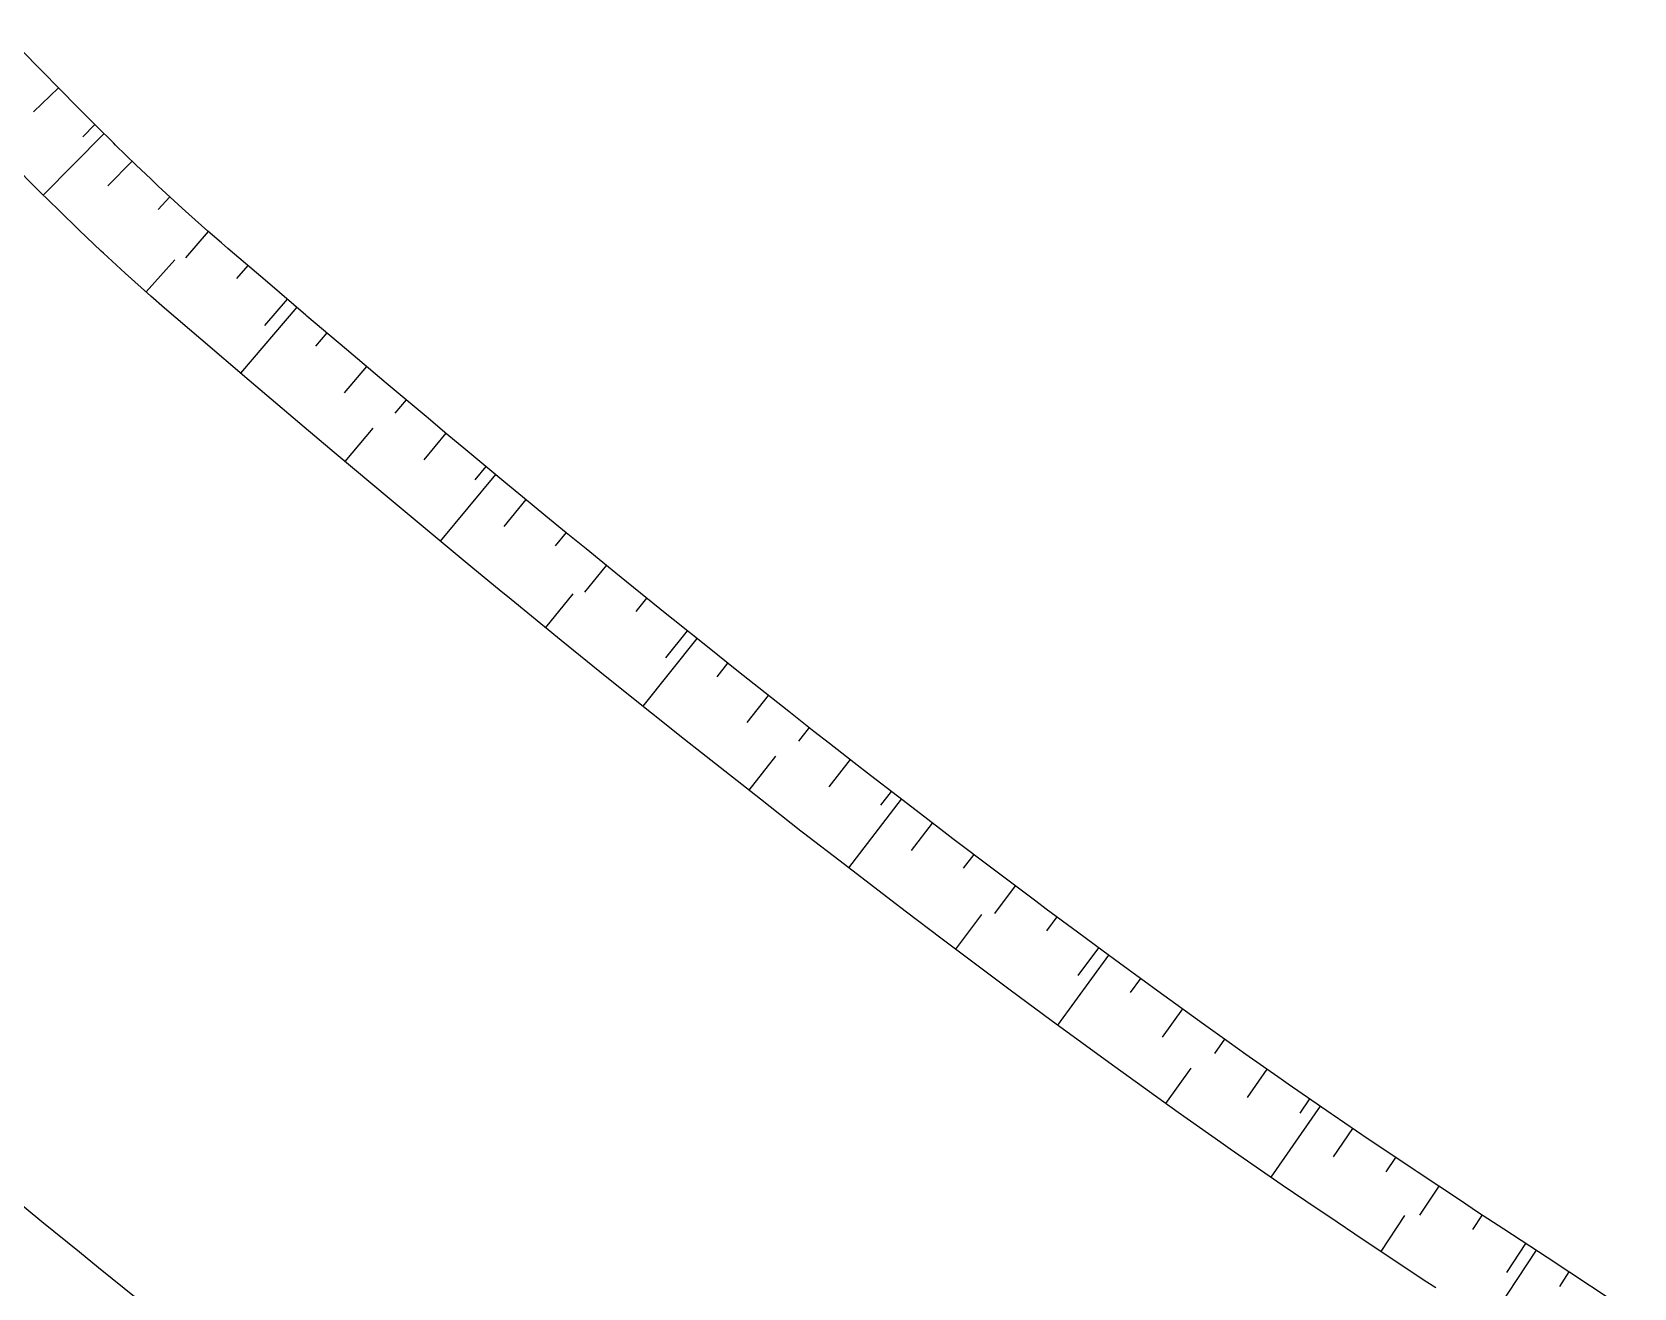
# Model space of a CAD drawing. Header units: millimetres. Extents: x 501029 to 503193, y 1805862 to 1807132.
# Drawn here: x 501932.96 to 501951.46, y 1806667.96 to 1806682.47 of the extents above; entities that cross this region are included whole.
import ezdxf

# ---------------------------------------------------------------- set-up
doc = ezdxf.new("R2010")
doc.units = ezdxf.units.MM
doc.header["$LTSCALE"] = 12
doc.header["$MEASUREMENT"] = 0
doc.layers.add('3', color=7, linetype='CONTINUOUS')

msp = doc.modelspace()

# ---------------------------------------------------------------- linework, layer by layer
at = {"layer": '3', "linetype": 'Continuous'}
for p, q in [((501933.0559999999, 1806682.038, 5.522), (501932.6359999999, 1806682.467, 5.512)), ((501933.2649999999, 1806681.823, 5.527), (501932.9789999998, 1806681.544, 5.527)), ((501933.6879999999, 1806681.398, 5.536), (501933.5459999998, 1806681.257, 5.536)), ((501933.7929999998, 1806681.297, 5.477999999999999), (501933.0899999999, 1806680.585, 5.477999999999999)), ((501934.1159999999, 1806680.977, 5.543), (501933.8369999998, 1806680.69, 5.543)), ((501934.5519999999, 1806680.565, 5.548), (501934.4159999998, 1806680.418, 5.548)), ((501934.9969999997, 1806680.163, 5.549), (501934.7349999999, 1806679.861, 5.549)), ((501935.68, 1806679.577, 5.546), (501935.2239999999, 1806679.967, 5.549)), ((501934.6119999998, 1806679.837, 5.49), (501934.2789999999, 1806679.465, 5.49)), ((501935.4519999998, 1806679.772, 5.546999999999999), (501935.3219999999, 1806679.62, 5.546999999999999)), ((501935.9079999998, 1806679.382, 5.544999999999999), (501935.6479999999, 1806679.078, 5.544999999999999)), ((501936.0189999999, 1806679.288, 5.485999999999999), (501935.3689999999, 1806678.528, 5.485999999999999)), ((501936.5939999998, 1806678.799, 5.541), (501936.136, 1806679.187, 5.544)), ((501936.3649999998, 1806678.993, 5.543), (501936.2359999998, 1806678.84, 5.543)), ((501937.0519999999, 1806678.412, 5.538999999999999), (501936.5939999998, 1806678.799, 5.541)), ((501936.8229999998, 1806678.605, 5.54), (501936.565, 1806678.299999999, 5.54)), ((501937.2819999999, 1806678.219, 5.536999999999999), (501937.1529999999, 1806678.065, 5.536999999999999)), ((501936.896, 1806677.891, 5.477999999999999), (501936.5739999997, 1806677.508, 5.477999999999999)), ((501937.7419999998, 1806677.833, 5.533999999999999), (501937.4849999999, 1806677.527, 5.533999999999999)), ((501938.4339999999, 1806677.259, 5.528999999999999), (501937.9729999998, 1806677.642, 5.533)), ((501938.3159999999, 1806677.358, 5.471), (501937.677, 1806676.589, 5.471)), ((501938.2029999998, 1806677.45, 5.530999999999999), (501938.0759999999, 1806677.296, 5.530999999999999)), ((501938.6649999998, 1806677.067, 5.528), (501938.4109999998, 1806676.758, 5.528)), ((501939.129, 1806676.686, 5.524), (501939.0019999999, 1806676.532, 5.524)), ((501939.5939999999, 1806676.307, 5.52), (501939.3409999998, 1806675.997, 5.52)), ((501939.207, 1806675.979, 5.461), (501938.8909999999, 1806675.591, 5.461)), ((501940.2929999998, 1806675.741, 5.514), (501939.8269999999, 1806676.118, 5.517999999999999)), ((501940.0599999999, 1806675.929, 5.516), (501939.9339999999, 1806675.773999999, 5.516)), ((501940.6409999998, 1806675.463, 5.451), (501940.0169999998, 1806674.682, 5.451)), ((501940.5269999998, 1806675.553, 5.512), (501940.2769999998, 1806675.24, 5.512)), ((501940.9959999998, 1806675.178, 5.506999999999999), (501940.8709999998, 1806675.022, 5.506999999999999)), ((501941.7019999998, 1806674.62, 5.5), (501941.2309999999, 1806674.991999999, 5.504999999999999)), ((501941.4659999998, 1806674.806, 5.503), (501941.2179999999, 1806674.492, 5.503)), ((501941.9369999999, 1806674.434, 5.498), (501941.8129999999, 1806674.277, 5.498)), ((501941.549, 1806674.105, 5.437999999999999), (501941.2389999999, 1806673.712, 5.437999999999999)), ((501942.4099999999, 1806674.065, 5.491999999999999), (501942.1639999999, 1806673.749, 5.491999999999999)), ((501942.9999999998, 1806673.609, 5.424999999999999), (501942.3919999997, 1806672.816, 5.424999999999999)), ((501942.8839999998, 1806673.697, 5.487), (501942.7619999999, 1806673.539, 5.487)), ((501943.3599999999, 1806673.332, 5.480999999999999), (501943.1169999998, 1806673.015, 5.480999999999999)), ((501943.8379999997, 1806672.969, 5.475), (501943.7169999999, 1806672.81, 5.475)), ((501944.5569999998, 1806672.428, 5.464999999999999), (501944.0769999999, 1806672.788, 5.472)), ((501944.3169999998, 1806672.608, 5.467999999999999), (501944.0769999999, 1806672.288, 5.467999999999999)), ((501943.9269999999, 1806672.276, 5.408999999999999), (501943.6269999999, 1806671.876, 5.408999999999999)), ((501944.7969999998, 1806672.248, 5.461999999999999), (501944.6779999999, 1806672.088, 5.461999999999999)), ((501945.3969999999, 1806671.806, 5.392), (501944.808, 1806670.998999999, 5.392)), ((501945.2799999998, 1806671.891, 5.455), (501945.0419999999, 1806671.57, 5.455)), ((501946.0059999999, 1806671.36, 5.443999999999999), (501945.5219999999, 1806671.714, 5.451)), ((501945.7639999997, 1806671.537, 5.447), (501945.646, 1806671.376, 5.447)), ((501946.2489999998, 1806671.185, 5.44), (501946.0159999998, 1806670.86, 5.44)), ((501946.7359999998, 1806670.835, 5.432), (501946.6199999999, 1806670.672, 5.432)), ((501946.3449999998, 1806670.501, 5.371999999999999), (501946.0529999999, 1806670.095, 5.371999999999999)), ((501947.2259999998, 1806670.488, 5.423), (501946.9959999998, 1806670.160999999, 5.423)), ((501947.9659999998, 1806669.975, 5.408), (501947.4719999998, 1806670.316, 5.419)), ((501947.8389999999, 1806670.064, 5.349), (501947.2709999999, 1806669.240999999, 5.349)), ((501947.7189999999, 1806670.146, 5.413), (501947.6049999997, 1806669.981, 5.413)), ((501948.214, 1806669.806, 5.403), (501947.9889999999, 1806669.476, 5.403)), ((501948.711, 1806669.471, 5.392), (501948.5989999999, 1806669.305, 5.392)), ((501949.46, 1806668.972, 5.373), (501948.9599999999, 1806669.302999999, 5.386)), ((501949.21, 1806669.137999999, 5.379), (501948.9879999999, 1806668.804, 5.379)), ((501948.8159999998, 1806668.801, 5.32), (501948.5399999998, 1806668.384, 5.32)), ((501949.7099999999, 1806668.806, 5.366999999999999), (501949.5999999999, 1806668.639, 5.366999999999999)), ((501950.4619999999, 1806668.313, 5.347999999999999), (501949.9599999999, 1806668.642, 5.360999999999999)), ((501950.3339999999, 1806668.399, 5.288999999999999), (501949.7859999998, 1806667.563, 5.288999999999999)), ((501950.2109999999, 1806668.477, 5.354), (501949.9919999999, 1806668.143, 5.354)), ((501950.9639999999, 1806667.984, 5.334999999999999), (501950.4619999999, 1806668.313, 5.347999999999999)), ((501950.7129999998, 1806668.148, 5.342), (501950.6029999999, 1806667.981, 5.342)), ((501951.4649999998, 1806667.654, 5.322), (501950.9639999999, 1806667.984, 5.334999999999999))]:
    msp.add_line(p, q, dxfattribs=at)
at = {"layer": '3', "linetype": 'Continuous', "extrusion": (0.1606410359657372, 0.1803113713082682, 0.9704031466049492), "elevation": 406401.7204572603}
msp.add_lwpolyline([(827041.932276113, -1633056.930464646), (827042.1863305186, -1633056.947028434), (827042.5305814331, -1633056.971874118)], dxfattribs=at)
at = {"layer": '3', "linetype": 'Continuous', "extrusion": (0.2760158347856257, 0.2946236434453894, 0.9148836907883746), "elevation": 670837.767005549}
msp.add_lwpolyline([(868902.1602070138, -1520204.025389385), (868902.4337811011, -1520204.032820325), (868902.7595611099, -1520204.045205225)], dxfattribs=at)
at = {"layer": '3', "linetype": 'Continuous', "extrusion": (0.1828916192572967, 0.2022111571045862, 0.9621129370026515), "elevation": 457135.9275919522}
msp.add_lwpolyline([(839644.2747164511, -1613089.493733389), (839644.508793686, -1613089.499446239), (839644.8381041517, -1613089.512071836), (839644.8748275219, -1613089.514116998)], dxfattribs=at)
at = {"layer": '3', "linetype": 'Continuous', "extrusion": (0.2203957673502614, 0.2410407802958485, 0.9451587422060159), "elevation": 546112.8048532784}
msp.add_lwpolyline([(848709.3983799696, -1580342.681952913), (848709.4344379806, -1580342.682808706), (848709.7859297049, -1580342.689955149), (848710.116039796, -1580342.700211405), (848710.424831464, -1580342.712568764), (848710.8980563357, -1580342.736530957)], dxfattribs=at)
at = {"layer": '3', "linetype": 'Continuous', "extrusion": (0.1844538209095444, 0.2067570609183476, 0.9608477016219982), "elevation": 466133.040490061}
msp.add_lwpolyline([(828183.1119202678, -1616435.947722303), (828183.2188825211, -1616435.947456828), (828183.5938465048, -1616435.954940512), (828183.7119431356, -1616435.958284142)], dxfattribs=at)
at = {"layer": '3', "linetype": 'Continuous', "elevation": 5.549}
msp.add_lwpolyline([(501935.2239999999, 1806679.967), (501935.1489999998, 1806680.031), (501934.9929999997, 1806680.167), (501934.7739999997, 1806680.363)], dxfattribs=at)
at = {"layer": '3', "linetype": 'Continuous', "extrusion": (0.1451825430321336, 0.1643458055161193, 0.9756600255252752), "elevation": 369797.6435582172}
msp.add_lwpolyline([(819957.3392074007, -1645280.231301277), (819957.893067787, -1645280.222154002), (819958.0993602136, -1645280.220099391), (819958.499466588, -1645280.222839799), (819958.8383536598, -1645280.230615479)], dxfattribs=at)
at = {"layer": '3', "linetype": 'Continuous', "extrusion": (0.6188522880693687, 0.7219943537117575, 0.3094285034699437), "elevation": 1615038.213682473}
msp.add_lwpolyline([(794672.8837852774, -525524.6383511025), (794672.9022243669, -525524.6383511025), (794673.4838149239, -525524.6362478859)], dxfattribs=at)
at = {"layer": '3', "linetype": 'Continuous', "extrusion": (-0.0141792697156679, -0.0228443788801105, 0.9996384759821484), "elevation": -48384.04223001127}
msp.add_lwpolyline([(-526309.8243777229, 1799078.087061706), (-526310.583311477, 1799078.198639288), (-526311.308113135, 1799078.310216869)], dxfattribs=at)
at = {"layer": '3', "linetype": 'Continuous', "extrusion": (0.3778800359791309, 0.4440090418147637, 0.8124423974628268), "elevation": 991858.0419669972}
msp.add_lwpolyline([(788696.5005274361, -1382100.651275379), (788697.03929225, -1382100.646129948), (788697.1010093465, -1382100.646129948)], dxfattribs=at)
at = {"layer": '3', "linetype": 'Continuous', "extrusion": (-0.1626116133853312, -0.2027626293209572, 0.965631803195748), "elevation": -447942.3097954328}
msp.add_lwpolyline([(-738754.349198852, 1664216.190735914), (-738754.635470047, 1664216.194583343), (-738754.9490761523, 1664216.202278201)], dxfattribs=at)
at = {"layer": '3', "linetype": 'Continuous', "extrusion": (0.0112350781384244, 0.0054657138471363, 0.9999219464495039), "elevation": 15519.55684903241}
msp.add_lwpolyline([(501905.4595432725, 1806619.143241109), (501905.3665379074, 1806619.220240204), (501904.7085344976, 1806619.772250503), (501904.3115258493, 1806620.108253468)], dxfattribs=at)
at = {"layer": '3', "linetype": 'Continuous', "extrusion": (0.2185413968238118, 0.2574893664904938, 0.9412432650588375), "elevation": 574899.7134926206}
msp.add_lwpolyline([(786398.2127215414, -1602214.768591607), (786398.5608176932, -1602214.762669707), (786398.812907425, -1602214.759708758)], dxfattribs=at)
at = {"layer": '3', "linetype": 'Continuous', "extrusion": (0.1716166461403676, 0.1994463725046729, 0.9647636349190714), "elevation": 446481.2308434953}
msp.add_lwpolyline([(797915.097825695, -1637072.505713906), (797915.5751610076, -1637072.494312179), (797916.597629536, -1637072.475309301)], dxfattribs=at)
at = {"layer": '3', "linetype": 'Continuous', "extrusion": (0.0145966034100142, 0.0072983013403837, 0.9998668281158426), "elevation": 20517.80055271147}
msp.add_lwpolyline([(501885.8028895662, 1806574.866337443), (501885.5718849835, 1806575.054342449), (501885.3388806137, 1806575.246347563)], dxfattribs=at)
at = {"layer": '3', "linetype": 'Continuous', "extrusion": (-0.0227841373174862, -0.0385577681756905, 0.9989965873815624), "elevation": -81092.1524067145}
msp.add_lwpolyline([(-486975.841017487, 1808950.186819456), (-486975.9959059969, 1808950.20914768), (-486976.4350176614, 1808950.276132351)], dxfattribs=at)
at = {"layer": '3', "linetype": 'Continuous', "extrusion": (0.0673096084283622, 0.0720608748450893, 0.9951264477089234), "elevation": 163981.3688046693}
msp.add_lwpolyline([(866432.7658270824, -1654817.965951605), (866433.340322944, -1654817.924496842), (866434.0863211346, -1654817.87468026), (866434.2621600088, -1654817.863649278)], dxfattribs=at)
at = {"layer": '3', "linetype": 'Continuous', "extrusion": (-0.1961205665931202, -0.2553800197648093, 0.946740602733462), "elevation": -559824.480776575}
msp.add_lwpolyline([(-702305.8500915761, 1646020.489042929), (-702306.357424993, 1646020.498359777), (-702306.4504645285, 1646020.501465393)], dxfattribs=at)
at = {"layer": '3', "linetype": 'Continuous', "extrusion": (-0.0954696238758851, -0.1329086917527362, 0.9865195540756267), "elevation": -288037.5193503284}
msp.add_lwpolyline([(-646345.7472471521, 1736459.354142311), (-646345.8845521322, 1736459.360253158), (-646346.346353519, 1736459.384696545)], dxfattribs=at)
at = {"layer": '3', "linetype": 'Continuous', "extrusion": (0.0635587791153665, 0.0665853872233185, 0.9957543210077902), "elevation": 152206.2558442719}
msp.add_lwpolyline([(884383.1000129073, -1646425.129295024), (884383.345986672, -1646425.10593086), (884384.3183738024, -1646425.020659254), (884384.5947613793, -1646424.99729509)], dxfattribs=at)
at = {"layer": '3', "linetype": 'Continuous', "extrusion": (0.0991368763193379, 0.1125337488405248, 0.9886900601935582), "elevation": 253078.2381496523}
msp.add_lwpolyline([(817630.0553303981, -1668367.550949535), (817630.2836003237, -1668367.537613827), (817630.6539918158, -1668367.517610264)], dxfattribs=at)
at = {"layer": '3', "linetype": 'Continuous', "extrusion": (0.2170746113906832, 0.2639627268196954, 0.9397884293496566), "elevation": 585858.3300939244}
msp.add_lwpolyline([(759864.7445470742, -1611021.211614392), (759864.7823271507, -1611021.210059677), (759865.3770419557, -1611021.194058049), (759866.2441137627, -1611021.17494699)], dxfattribs=at)
at = {"layer": '3', "linetype": 'Continuous', "extrusion": (-0.2683290336737025, -0.3577720269974861, 0.8944264678473279), "elevation": -781058.2515566122}
msp.add_lwpolyline([(-682450.2529446576, 1562122.464189738), (-682450.4909446572, 1562122.468661869), (-682450.8529446578, 1562122.475370065)], dxfattribs=at)
at = {"layer": '3', "linetype": 'Continuous', "extrusion": (-0.1341473624742749, -0.1900420971149105, 0.9725679855235636), "elevation": -410673.0359581383}
msp.add_lwpolyline([(-631806.8585766912, 1717027.617293332), (-631807.0652215035, 1717027.625891092), (-631807.4577024762, 1717027.643086613)], dxfattribs=at)
at = {"layer": '3', "linetype": 'Continuous', "extrusion": (0.5868384936238346, 0.7624279681381277, 0.2726246060099403), "elevation": 1672019.457803086}
msp.add_lwpolyline([(704204.4352448077, -473774.5177269591), (704204.5700517799, -473774.5166875879), (704205.0358704063, -473774.5114907323)], dxfattribs=at)
at = {"layer": '3', "linetype": 'Continuous', "extrusion": (0.1254177905095613, 0.1477142864096352, 0.981045802913499), "elevation": 329829.2139483284}
msp.add_lwpolyline([(786705.776480143, -1669825.846818018), (786706.0023636998, -1669825.834591931), (786706.678374719, -1669825.800372632), (786707.274416774, -1669825.772664751)], dxfattribs=at)
at = {"layer": '3', "linetype": 'Continuous', "extrusion": (-0.1961162170954537, -0.2745627014982219, 0.9413573988332842), "elevation": -594479.1838636275}
msp.add_lwpolyline([(-641658.539201464, 1658578.680192078), (-641658.5564061145, 1658578.680192078), (-641659.1385742896, 1658578.697974546)], dxfattribs=at)
at = {"layer": '3', "linetype": 'Continuous', "extrusion": (-0.0176726083338217, -0.041856175851517, 0.9989673365319641), "elevation": -84485.62558472028}
msp.add_lwpolyline([(-240328.7535576901, 1857717.380343089), (-240328.9812086938, 1857717.436269911), (-240329.7284035075, 1857717.622451809), (-240330.2085997252, 1857717.744408283)], dxfattribs=at)
at = {"layer": '3', "linetype": 'Continuous', "extrusion": (-0.2761385184911367, -0.3889693106412214, 0.8788915712332286), "elevation": -841341.5520658917}
msp.add_lwpolyline([(-636555.1026988213, 1550146.697806385), (-636555.554412374, 1550146.7082881), (-636555.7029668132, 1550146.712480785)], dxfattribs=at)
at = {"layer": '3', "linetype": 'Continuous', "extrusion": (0.1807654522140284, 0.2264325144027087, 0.9571061423411329), "elevation": 499828.845357992}
msp.add_lwpolyline([(734896.3312198275, -1651093.727491266), (734896.5664278009, -1651093.717137073), (734896.9307949312, -1651093.703331483)], dxfattribs=at)
at = {"layer": '3', "linetype": 'Continuous', "extrusion": (-0.0462305413182033, -0.0836831314360122, 0.9954194445370701), "elevation": -174387.6998195135}
msp.add_lwpolyline([(-434280.7482508148, 1815763.411509299), (-434280.7837896134, 1815763.415847521), (-434281.6535108164, 1815763.526567236), (-434282.2354203901, 1815763.604124147)], dxfattribs=at)
at = {"layer": '3', "linetype": 'Continuous', "extrusion": (-0.5641464791330087, -0.7904250067720872, 0.2386777299020075), "elevation": -1711207.994601152}
msp.add_lwpolyline([(-641001.7278253786, 420588.1648084515), (-641002.2917420748, 420588.1720167797), (-641002.3275462588, 420588.1730465407)], dxfattribs=at)
at = {"layer": '3', "linetype": 'Continuous', "extrusion": (-0.042182172776865, -0.0818078504783217, 0.995755060192987), "elevation": -168967.6526175592}
msp.add_lwpolyline([(-381845.4623806085, 1828019.043749519), (-381845.6940110467, 1828019.07634308), (-381846.0560594619, 1828019.130665682)], dxfattribs=at)
at = {"layer": '3', "linetype": 'Continuous', "extrusion": (-0.5077617216677158, -0.7343898394343672, 0.4503882744306312), "elevation": -1581667.595193494}
msp.add_lwpolyline([(-614597.6144793269, 797876.1094200286), (-614597.7157351689, 797876.1105400588), (-614598.2145504794, 797876.1195003008)], dxfattribs=at)
at = {"layer": '3', "linetype": 'Continuous', "extrusion": (0.1087225069688144, 0.1286454789700755, 0.985712816807703), "elevation": 286998.0687097078}
msp.add_lwpolyline([(782810.744983448, -1679537.177105953), (782811.3433335926, -1679537.123672778), (782812.2397672264, -1679537.052428546)], dxfattribs=at)
at = {"layer": '3', "linetype": 'Continuous', "extrusion": (0.4790369483693889, 0.6869474174474018, 0.546467609066895), "elevation": 1481541.850720654}
msp.add_lwpolyline([(621685.486563998, -966720.4040621315), (621685.5672609941, -966720.4016153505), (621686.0545512174, -966720.3909274959), (621686.0861738115, -966720.3908688305)], dxfattribs=at)
at = {"layer": '3', "linetype": 'Continuous', "extrusion": (0.1446533990003656, 0.1809108421742362, 0.9728035060285556), "elevation": 399459.6369442343}
msp.add_lwpolyline([(736223.9716671105, -1677620.373715043), (736224.1153501376, -1677620.360901506), (736224.6026218099, -1677620.322322847), (736225.3339964728, -1677620.270043884), (736225.4672147082, -1677620.261865261)], dxfattribs=at)
at = {"layer": '3', "linetype": 'Continuous', "extrusion": (-0.5409472318685657, -0.811420851023416, 0.2212968478270114), "elevation": -1737495.851904624}
msp.add_lwpolyline([(-584513.0337138376, 394283.4093763825), (-584513.062558248, 394283.4093763825), (-584513.63389945, 394283.4206560446)], dxfattribs=at)
at = {"layer": '3', "linetype": 'Continuous', "extrusion": (-0.0364181698309608, -0.0543471147639947, 0.9978577594141324), "elevation": -116461.8025451996}
msp.add_lwpolyline([(-588755.6963668979, 1776454.684697434), (-588756.2514660718, 1776454.735396925), (-588756.985506281, 1776454.806982554), (-588757.1891294289, 1776454.827110765)], dxfattribs=at)
at = {"layer": '3', "linetype": 'Continuous', "extrusion": (-0.0643422557910309, -0.1334506058491038, 0.9889646150991594), "elevation": -273392.3157247922}
msp.add_lwpolyline([(-332493.9096580602, 1825023.228921156), (-332494.2663463729, 1825023.276169941), (-332494.5033611319, 1825023.309919073)], dxfattribs=at)
at = {"layer": '3', "linetype": 'Continuous', "extrusion": (-0.0230105783164312, -0.0710326563022515, 0.9972085413915134), "elevation": -139877.2753233228}
msp.add_lwpolyline([(-79254.69637602323, 1868195.692334768), (-79254.81627027906, 1868195.725032954), (-79255.6532656402, 1868195.96019156), (-79256.14098925662, 1868196.100032463)], dxfattribs=at)
at = {"layer": '3', "linetype": 'Continuous', "extrusion": (-0.1181773726661559, -0.1590180816829052, 0.9801772075944295), "elevation": -346605.2995006145}
msp.add_lwpolyline([(-674786.1676362187, 1714792.710353119), (-674786.4188048556, 1714792.718298376), (-674787.3818526105, 1714792.755779482), (-674787.6665998716, 1714792.768772113)], dxfattribs=at)

doc.saveas('drawing.dxf')
